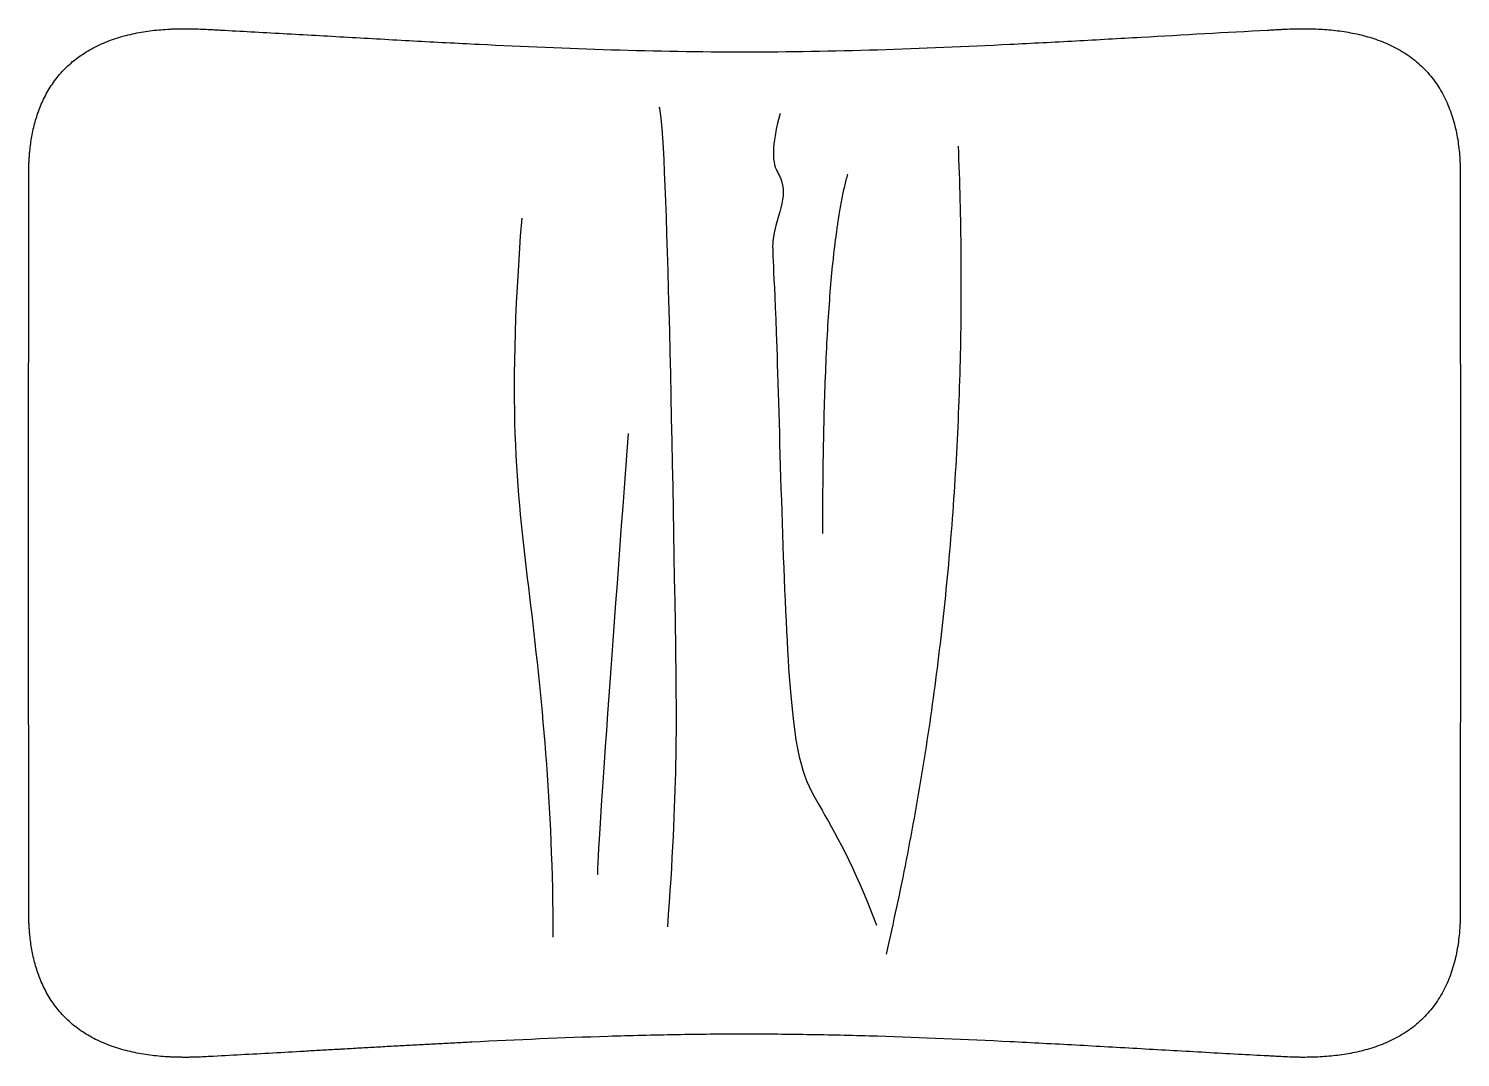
# Model space of a CAD drawing. Header units: millimetres. Extents: x 9689 to 29928, y 170 to 2690.
# Drawn here: x 18093 to 18908, y 725 to 1310 of the extents above; entities that cross this region are included whole.
import ezdxf

# ---------------------------------------------------------------- set-up
doc = ezdxf.new("R2010")
doc.units = ezdxf.units.MM
doc.layers.add('Make2D$Visibile$Curve', color=7, linetype='Continuous', true_color=0x000000)

msp = doc.modelspace()

# ---------------------------------------------------------------- linework, layer by layer
at = {"color": 0}
msp.add_open_spline([(18457.05245, 798.82215), (18462.726, 875.77905), (18460.79346, 1032.84857), (18455.96201, 1264.13045), (18452.09689, 1265.09637)], degree=3, knots=[0, 0, 0, 0, 1, 4, 4, 4, 4], dxfattribs=at)
msp.add_open_spline([(18520.96203, 1261.48003), (18513.93915, 1235.08156), (18522.63567, 1226.57539), (18523.60199, 1211.32295), (18514.90542, 1189.91085), (18518.77054, 1169.47091), (18524.56826, 901.20898), (18540.02881, 873.19751), (18563.21966, 833.59505), (18575.78141, 799.78807)], degree=3, dxfattribs=at)
for points, degree in [([(18581.48664, 783.33639), (18632.48075, 1003.41692), (18622.5008, 1243.02202)], 2), ([(18545.30437, 1022.54592), (18545.30437, 1176.27863), (18559.52571, 1227.04959)], 2), ([(18391.85299, 793.04803), (18391.85299, 868.42312), (18378.5464, 994.54926), (18365.2398, 1089.87658), (18374.11086, 1202.00911)], 3), ([(18434.58111, 1079.40938), (18426.45466, 973.80582), (18415.28074, 818.09444), (18417.31238, 829.26406)], 3)]:
    msp.add_open_spline(points, degree=degree)
at = {"layer": 'Make2D$Visibile$Curve', "color": 0, "lineweight": -3}
for points, knots in [([(18500.72675, 737.77298), (18487.76174, 737.77298), (18474.79676, 737.65155), (18461.83788, 737.4289), (18448.87899, 737.20626), (18435.9262, 736.88241), (18422.98475, 736.47734), (18397.10183, 735.66719), (18371.26426, 734.53213), (18345.50885, 733.23631), (18342.28943, 733.07433), (18339.07129, 732.90984), (18335.85436, 732.74318), (18332.63743, 732.57651), (18329.42172, 732.40767), (18326.20748, 732.23697), (18322.99324, 732.06627), (18319.78048, 731.89372), (18316.56959, 731.71963), (18313.3587, 731.54555), (18310.14968, 731.36994), (18306.9419, 731.19313), (18303.73411, 731.01632), (18300.52756, 730.83831), (18297.32228, 730.65943), (18294.117, 730.48056), (18290.913, 730.3008), (18287.71149, 730.12048), (18286.11073, 730.03032), (18284.5106, 729.94002), (18282.91117, 729.84962), (18281.31174, 729.75922), (18279.71301, 729.66871), (18278.11514, 729.57814), (18276.51727, 729.48758), (18274.92025, 729.39695), (18273.3241, 729.30629), (18272.52603, 729.26096), (18271.72817, 729.21563), (18270.93072, 729.1703), (18270.13327, 729.12497), (18269.33623, 729.07964), (18268.53907, 729.0343), (18265.51342, 728.86224), (18262.48602, 728.69011), (18259.45785, 728.5182), (18256.42968, 728.34628), (18253.40075, 728.17457), (18250.37288, 728.00334), (18244.31714, 727.66089), (18238.26567, 727.32037), (18232.23229, 726.984), (18226.19891, 726.64762), (18220.18361, 726.31539), (18214.20041, 725.98953), (18208.21721, 725.66366), (18202.2661, 725.34415), (18196.36137, 725.03321), (18195.08904, 724.96621), (18193.81887, 724.89961), (18192.30012, 724.82974), (18190.78136, 724.75987), (18189.01401, 724.68673), (18187.32, 724.64161), (18186.473, 724.61905), (18185.64433, 724.6035), (18184.81852, 724.59373), (18184.40562, 724.58885), (18183.99343, 724.58542), (18183.58014, 724.58329), (18183.37349, 724.58223), (18183.16656, 724.5815), (18182.95887, 724.58105), (18182.75119, 724.5806), (18182.54275, 724.58043), (18182.33415, 724.58061), (18181.91696, 724.58098), (18181.49915, 724.58272), (18181.08165, 724.58595), (18180.66415, 724.58918), (18180.24695, 724.5939), (18179.82985, 724.60013), (18178.99565, 724.61258), (18178.16184, 724.63105), (18177.32833, 724.65578), (18176.49482, 724.6805), (18175.66162, 724.71148), (18174.82814, 724.74892), (18173.99466, 724.78636), (18173.16091, 724.83025), (18172.32737, 724.88088), (18168.99323, 725.08339), (18165.66263, 725.39363), (18162.3479, 725.83124), (18159.03318, 726.26886), (18155.73433, 726.83386), (18152.47312, 727.54735), (18149.21191, 728.26084), (18145.98835, 729.12282), (18142.83401, 730.15305), (18139.67967, 731.18328), (18136.59456, 732.38176), (18133.61971, 733.75934), (18132.13228, 734.44814), (18130.67242, 735.18171), (18129.24589, 735.9596), (18127.81936, 736.73748), (18126.42616, 737.55969), (18125.07147, 738.42511), (18123.71679, 739.29053), (18122.40061, 740.19917), (18121.12769, 741.14839), (18119.85476, 742.09762), (18118.62508, 743.08743), (18117.44216, 744.11427), (18116.25924, 745.14112), (18115.1231, 746.20499), (18114.0358, 747.30169), (18112.9485, 748.39839), (18111.91006, 749.52791), (18110.92167, 750.68554), (18108.94489, 753.00079), (18107.16834, 755.42845), (18105.58434, 757.93214), (18104.00035, 760.43584), (18102.6089, 763.01557), (18101.39033, 765.642), (18100.17176, 768.26843), (18099.12606, 770.94157), (18098.23007, 773.64094), (18097.33408, 776.3403), (18096.5878, 779.0659), (18095.96938, 781.80376), (18095.66017, 783.17269), (18095.38293, 784.54468), (18095.13527, 785.91899), (18094.8876, 787.2933), (18094.66952, 788.66991), (18094.47861, 790.0469), (18094.2877, 791.42389), (18094.12396, 792.80125), (18093.98546, 794.17949), (18093.91621, 794.86861), (18093.85327, 795.55794), (18093.79641, 796.2479), (18093.76798, 796.59287), (18093.74107, 796.938), (18093.71566, 797.28343), (18093.69024, 797.62886), (18093.66632, 797.97459), (18093.64383, 798.31984), (18093.63259, 798.49246), (18093.6217, 798.66497), (18093.61115, 798.83682), (18093.6006, 799.00867), (18093.59038, 799.17988), (18093.5805, 799.35085), (18093.56075, 799.6928), (18093.54239, 800.03385), (18093.52547, 800.37554), (18093.50854, 800.71723), (18093.49305, 801.05957), (18093.47904, 801.40428), (18093.46503, 801.74899), (18093.4525, 802.09606), (18093.4415, 802.44716), (18093.39751, 803.85158), (18093.378, 805.32049), (18093.36892, 806.5743), (18093.35984, 807.82812), (18093.3612, 808.86684), (18093.36222, 809.91242), (18093.36405, 811.79673), (18093.36479, 813.70328), (18093.36482, 815.62376), (18093.36485, 817.54424), (18093.36418, 819.47864), (18093.36321, 821.41877), (18093.36272, 822.38884), (18093.36216, 823.36034), (18093.36157, 824.33225), (18093.36098, 825.30416), (18093.36037, 826.27649), (18093.35978, 827.24819), (18093.35918, 828.21989), (18093.35862, 829.19097), (18093.35812, 830.16048), (18093.35787, 830.64524), (18093.35764, 831.1296), (18093.35744, 831.61332), (18093.35724, 832.09703), (18093.35706, 832.58011), (18093.3569, 833.06293), (18093.35672, 833.61274), (18093.35655, 834.16223), (18093.35637, 834.71192), (18093.35618, 835.26161), (18093.35599, 835.81151), (18093.35579, 836.36147), (18093.35539, 837.46141), (18093.35497, 838.56164), (18093.35453, 839.66213), (18093.35409, 840.76262), (18093.35363, 841.86337), (18093.35316, 842.96426), (18093.35268, 844.06515), (18093.35219, 845.16617), (18093.3517, 846.26726), (18093.3507, 848.46943), (18093.34967, 850.67184), (18093.34866, 852.87343), (18093.34765, 855.07502), (18093.34666, 857.27579), (18093.3457, 859.47566), (18093.34473, 861.67554), (18093.34379, 863.87452), (18093.34284, 866.07325), (18093.34189, 868.27198), (18093.34094, 870.47047), (18093.33999, 872.66847), (18093.33904, 874.86647), (18093.3381, 877.06398), (18093.33718, 879.26092), (18093.33625, 881.45786), (18093.33534, 883.65422), (18093.33444, 885.85014), (18093.33085, 894.63384), (18093.32748, 903.41052), (18093.32446, 912.18028), (18093.32143, 920.95003), (18093.31875, 929.71286), (18093.31641, 938.47082), (18093.31525, 942.8498), (18093.31417, 947.22757), (18093.31318, 951.60399), (18093.3122, 955.98041), (18093.3113, 960.35549), (18093.3105, 964.72995), (18093.30889, 973.47887), (18093.30767, 982.22531), (18093.30684, 990.96939), (18093.30601, 999.71347), (18093.30558, 1008.4552), (18093.30558, 1017.19711), (18093.30558, 1025.93902), (18093.30601, 1034.68111), (18093.30684, 1043.42495), (18093.30767, 1052.16879), (18093.30889, 1060.91438), (18093.3105, 1069.66371), (18093.3121, 1078.41304), (18093.31408, 1087.16611), (18093.31641, 1095.92396), (18093.31758, 1100.30288), (18093.31884, 1104.683), (18093.32018, 1109.06454), (18093.32152, 1113.44608), (18093.32294, 1117.82904), (18093.32446, 1122.21385), (18093.32597, 1126.59866), (18093.32757, 1130.98531), (18093.32924, 1135.37368), (18093.33091, 1139.76204), (18093.33264, 1144.15212), (18093.33444, 1148.54415), (18093.33624, 1152.93618), (18093.3381, 1157.33016), (18093.33999, 1161.72619), (18093.34094, 1163.92421), (18093.34189, 1166.12274), (18093.34284, 1168.32138), (18093.34379, 1170.52003), (18093.34473, 1172.71878), (18093.3457, 1174.91846), (18093.34666, 1177.11815), (18093.34765, 1179.31876), (18093.34866, 1181.52035), (18093.34967, 1183.72193), (18093.3507, 1185.92448), (18093.3517, 1188.1268), (18093.35219, 1189.22795), (18093.35268, 1190.32905), (18093.35316, 1191.43001), (18093.35363, 1192.53098), (18093.35409, 1193.6318), (18093.35453, 1194.73235), (18093.35497, 1195.8329), (18093.35539, 1196.93317), (18093.35579, 1198.03312), (18093.35599, 1198.58309), (18093.35618, 1199.13299), (18093.35637, 1199.68268), (18093.35655, 1200.23236), (18093.35672, 1200.78184), (18093.3569, 1201.33163), (18093.35706, 1201.81444), (18093.35724, 1202.29749), (18093.35744, 1202.78119), (18093.35764, 1203.26489), (18093.35787, 1203.74923), (18093.35812, 1204.23396), (18093.35862, 1205.20343), (18093.35918, 1206.17446), (18093.35978, 1207.14611), (18093.36037, 1208.11776), (18093.36098, 1209.09003), (18093.36157, 1210.06189), (18093.36216, 1211.03375), (18093.36272, 1212.0052), (18093.36321, 1212.97522), (18093.36418, 1214.91526), (18093.36485, 1216.84959), (18093.36482, 1218.77003), (18093.36479, 1220.69047), (18093.36405, 1222.59702), (18093.36222, 1224.48139), (18093.3612, 1225.527), (18093.35984, 1226.56577), (18093.36892, 1227.81965), (18093.378, 1229.07353), (18093.39751, 1230.54251), (18093.44151, 1231.94696), (18093.45251, 1232.29808), (18093.46503, 1232.64516), (18093.47905, 1232.98987), (18093.49306, 1233.33457), (18093.50855, 1233.67691), (18093.52548, 1234.0186), (18093.5424, 1234.36028), (18093.56076, 1234.70131), (18093.58051, 1235.04324), (18093.59038, 1235.21421), (18093.6006, 1235.3854), (18093.61116, 1235.55724), (18093.62171, 1235.72908), (18093.63259, 1235.90157), (18093.64384, 1236.07417), (18093.66632, 1236.41939), (18093.69024, 1236.7651), (18093.71565, 1237.11052), (18093.74107, 1237.45594), (18093.76798, 1237.80107), (18093.79641, 1238.14605), (18093.85327, 1238.83602), (18093.91622, 1239.52541), (18093.98547, 1240.21457), (18094.12398, 1241.59289), (18094.28772, 1242.97028), (18094.47863, 1244.34725), (18094.66955, 1245.72422), (18094.88762, 1247.10077), (18095.13528, 1248.47503), (18095.38294, 1249.8493), (18095.66017, 1251.22128), (18095.96938, 1252.59021), (18096.58779, 1255.32807), (18097.33409, 1258.05372), (18098.23009, 1260.75309), (18099.12608, 1263.45247), (18100.17177, 1266.12556), (18101.39034, 1268.752), (18102.60892, 1271.37843), (18104.00039, 1273.95821), (18105.58439, 1276.46191), (18107.1684, 1278.9656), (18108.94495, 1281.39322), (18110.92163, 1283.70838), (18111.90997, 1284.86596), (18112.94835, 1285.99542), (18114.03569, 1287.09217), (18115.12304, 1288.18891), (18116.25935, 1289.25294), (18117.4423, 1290.27981), (18118.62525, 1291.30668), (18119.85483, 1292.2964), (18121.12775, 1293.24561), (18122.40067, 1294.19482), (18123.71693, 1295.10352), (18125.07166, 1295.96896), (18126.42638, 1296.83441), (18127.81957, 1297.65659), (18129.24606, 1298.43445), (18130.67255, 1299.21231), (18132.13234, 1299.94585), (18133.61973, 1300.63462), (18136.59452, 1302.01218), (18139.67974, 1303.2107), (18142.83416, 1304.24095), (18145.98858, 1305.2712), (18149.2122, 1306.13318), (18152.47337, 1306.84665), (18155.73453, 1307.56013), (18159.03323, 1308.12511), (18162.34799, 1308.56272), (18165.66274, 1309.00033), (18168.99356, 1309.31058), (18172.32752, 1309.51309), (18173.16101, 1309.56371), (18173.99469, 1309.60761), (18174.82819, 1309.64504), (18175.66169, 1309.68247), (18176.495, 1309.71345), (18177.32853, 1309.73817), (18178.16205, 1309.7629), (18178.99579, 1309.78138), (18179.82994, 1309.79383), (18180.66409, 1309.80629), (18181.49866, 1309.81272), (18182.33345, 1309.81339), (18182.4378, 1309.81347), (18182.54215, 1309.81347), (18182.64628, 1309.81339), (18182.75041, 1309.81332), (18182.85431, 1309.81318), (18182.9581, 1309.81296), (18183.16569, 1309.81252), (18183.37286, 1309.81177), (18183.57976, 1309.81069), (18183.99356, 1309.80853), (18184.4063, 1309.80506), (18184.81964, 1309.80016), (18185.64633, 1309.79034), (18186.47545, 1309.77476), (18187.32016, 1309.75234), (18189.00958, 1309.70749), (18190.76135, 1309.63529), (18192.30012, 1309.56421)], [312.72309677, 312.72309677, 312.72309677, 312.72309677, 351.623202688, 351.623202688, 351.623202688, 390.540236944, 390.540236944, 390.540236944, 468.511984772, 468.511984772, 468.511984772, 478.274219416, 478.274219416, 478.274219416, 488.041911287, 488.041911287, 488.041911287, 497.814410011, 497.814410011, 497.814410011, 507.591215981, 507.591215981, 507.591215981, 517.375283316, 517.375283316, 517.375283316, 527.166605516, 527.166605516, 527.166605516, 532.063396343, 532.063396343, 532.063396343, 536.960140016, 536.960140016, 536.960140016, 541.856222084, 541.856222084, 541.856222084, 544.303772054, 544.303772054, 544.303772054, 546.750685341, 546.750685341, 546.750685341, 556.052665539, 556.052665539, 556.052665539, 565.376248473, 565.376248473, 565.376248473, 584.049293524, 584.049293524, 584.049293524, 602.689495139, 602.689495139, 602.689495139, 621.215853527, 621.215853527, 621.215853527, 625.445280399, 625.445280399, 625.445280399, 630.6298783, 630.6298783, 630.6298783, 633.23119406, 633.23119406, 633.23119406, 634.518348789, 634.518348789, 634.518348789, 635.163956801, 635.163956801, 635.163956801, 635.813099776, 635.813099776, 635.813099776, 637.11437196, 637.11437196, 637.11437196, 638.414678674, 638.414678674, 638.414678674, 641.012685481, 641.012685481, 641.012685481, 643.609096914, 643.609096914, 643.609096914, 646.206478125, 646.206478125, 646.206478125, 656.591098674, 656.591098674, 656.591098674, 666.942255203, 666.942255203, 666.942255203, 677.213851361, 677.213851361, 677.213851361, 687.342583526, 687.342583526, 687.342583526, 692.327710017, 692.327710017, 692.327710017, 697.248581079, 697.248581079, 697.248581079, 702.097968195, 702.097968195, 702.097968195, 706.870436826, 706.870436826, 706.870436826, 711.564143128, 711.564143128, 711.564143128, 716.180760704, 716.180760704, 716.180760704, 725.207389314, 725.207389314, 725.207389314, 733.997939094, 733.997939094, 733.997939094, 742.616527755, 742.616527755, 742.616527755, 751.120227105, 751.120227105, 751.120227105, 755.341819619, 755.341819619, 755.341819619, 759.550599008, 759.550599008, 759.550599008, 763.747933572, 763.747933572, 763.747933572, 765.844982984, 765.844982984, 765.844982984, 766.894297539, 766.894297539, 766.894297539, 767.944255009, 767.944255009, 767.944255009, 768.467932602, 768.467932602, 768.467932602, 768.988597073, 768.988597073, 768.988597073, 770.026455936, 770.026455936, 770.026455936, 771.06842689, 771.06842689, 771.06842689, 772.124828245, 772.124828245, 772.124828245, 776.307511422, 776.307511422, 776.307511422, 779.691791447, 779.691791447, 779.691791447, 785.478574767, 785.478574767, 785.478574767, 791.34458878, 791.34458878, 791.34458878, 794.291831774, 794.291831774, 794.291831774, 797.240338178, 797.240338178, 797.240338178, 800.183969944, 800.183969944, 800.183969944, 801.65200549, 801.65200549, 801.65200549, 803.116501396, 803.116501396, 803.116501396, 804.782073463, 804.782073463, 804.782073463, 806.447857941, 806.447857941, 806.447857941, 809.77995245, 809.77995245, 809.77995245, 813.112185097, 813.112185097, 813.112185097, 816.443976491, 816.443976491, 816.443976491, 823.103970398, 823.103970398, 823.103970398, 829.7552367, 829.7552367, 829.7552367, 836.397359416, 836.397359416, 836.397359416, 843.032930544, 843.032930544, 843.032930544, 849.661819935, 849.661819935, 849.661819935, 856.28381963, 856.28381963, 856.28381963, 882.713641744, 882.713641744, 882.713641744, 909.062940997, 909.062940997, 909.062940997, 922.213755138, 922.213755138, 922.213755138, 935.35145049, 935.35145049, 935.35145049, 961.601903131, 961.601903131, 961.601903131, 987.831503791, 987.831503791, 987.831503791, 1014.061231938, 1014.061231938, 1014.061231938, 1040.311003631, 1040.311003631, 1040.311003631, 1066.600937182, 1066.600937182, 1066.600937182, 1079.766402707, 1079.766402707, 1079.766402707, 1092.949260939, 1092.949260939, 1092.949260939, 1106.152828876, 1106.152828876, 1106.152828876, 1119.378896247, 1119.378896247, 1119.378896247, 1132.630207035, 1132.630207035, 1132.630207035, 1139.265750216, 1139.265750216, 1139.265750216, 1145.907361327, 1145.907361327, 1145.907361327, 1152.558272723, 1152.558272723, 1152.558272723, 1159.218549119, 1159.218549119, 1159.218549119, 1162.550563941, 1162.550563941, 1162.550563941, 1165.882999098, 1165.882999098, 1165.882999098, 1169.215211516, 1169.215211516, 1169.215211516, 1170.881004003, 1170.881004003, 1170.881004003, 1172.546540238, 1172.546540238, 1172.546540238, 1174.010978076, 1174.010978076, 1174.010978076, 1175.478947748, 1175.478947748, 1175.478947748, 1178.422432309, 1178.422432309, 1178.422432309, 1181.370783536, 1181.370783536, 1181.370783536, 1184.317879352, 1184.317879352, 1184.317879352, 1190.183686583, 1190.183686583, 1190.183686583, 1195.970486267, 1195.970486267, 1195.970486267, 1199.354912594, 1199.354912594, 1199.354912594, 1203.537774294, 1203.537774294, 1203.537774294, 1204.594190468, 1204.594190468, 1204.594190468, 1205.636151774, 1205.636151774, 1205.636151774, 1206.673970019, 1206.673970019, 1206.673970019, 1207.194600077, 1207.194600077, 1207.194600077, 1207.718231704, 1207.718231704, 1207.718231704, 1208.768127485, 1208.768127485, 1208.768127485, 1209.817438136, 1209.817438136, 1209.817438136, 1211.914600418, 1211.914600418, 1211.914600418, 1216.112022382, 1216.112022382, 1216.112022382, 1220.320675731, 1220.320675731, 1220.320675731, 1224.542207988, 1224.542207988, 1224.542207988, 1233.045977332, 1233.045977332, 1233.045977332, 1241.664534315, 1241.664534315, 1241.664534315, 1250.455144864, 1250.455144864, 1250.455144864, 1259.481616019, 1259.481616019, 1259.481616019, 1264.098143241, 1264.098143241, 1264.098143241, 1268.792183208, 1268.792183208, 1268.792183208, 1273.564545166, 1273.564545166, 1273.564545166, 1278.41407028, 1278.41407028, 1278.41407028, 1283.334924933, 1283.334924933, 1283.334924933, 1288.319878854, 1288.319878854, 1288.319878854, 1298.44874826, 1298.44874826, 1298.44874826, 1308.720429698, 1308.720429698, 1308.720429698, 1319.071415329, 1319.071415329, 1319.071415329, 1329.456103395, 1329.456103395, 1329.456103395, 1332.053386874, 1332.053386874, 1332.053386874, 1334.649951499, 1334.649951499, 1334.649951499, 1337.247841837, 1337.247841837, 1337.247841837, 1339.84861481, 1339.84861481, 1339.84861481, 1340.173664809, 1340.173664809, 1340.173664809, 1340.497686107, 1340.497686107, 1340.497686107, 1341.143705465, 1341.143705465, 1341.143705465, 1342.432416047, 1342.432416047, 1342.432416047, 1345.03273152, 1345.03273152, 1345.03273152, 1350.217166695, 1350.217166695, 1350.217166695, 1350.217166695]), ([(18192.30012, 1309.56429), (18193.72255, 1309.49858), (18195.14131, 1309.42474), (18196.5751, 1309.34861), (18197.40329, 1309.30464), (18198.18096, 1309.26345), (18199.03668, 1309.21799), (18199.8924, 1309.17252), (18200.82616, 1309.12278), (18201.50627, 1309.08652), (18202.18638, 1309.05026), (18202.61284, 1309.02749), (18203.04281, 1309.00451), (18208.34459, 1308.72111), (18214.1795, 1308.40557), (18219.79466, 1308.09807), (18225.86521, 1307.76563), (18232.00436, 1307.42538), (18238.13094, 1307.08128), (18244.25751, 1306.73718), (18250.4055, 1306.38881), (18256.56044, 1306.03947), (18262.71537, 1305.69012), (18268.88502, 1305.33911), (18275.0639, 1304.98875), (18287.42166, 1304.28804), (18299.82368, 1303.58841), (18312.26295, 1302.90872), (18324.70221, 1302.22903), (18337.17938, 1301.56936), (18349.68521, 1300.94899), (18374.69687, 1299.70826), (18399.83162, 1298.62521), (18425.02798, 1297.85339), (18450.22433, 1297.08157), (18475.48452, 1296.6207), (18500.74695, 1296.62095)], [1037.525545703, 1037.525545703, 1037.525545703, 1037.525545703, 1041.97676828, 1041.97676828, 1041.97676828, 1044.53843873, 1044.53843873, 1044.53843873, 1047.106625905, 1047.106625905, 1047.106625905, 1048.703730179, 1048.703730179, 1048.703730179, 1066.072403785, 1066.072403785, 1066.072403785, 1085.001068314, 1085.001068314, 1085.001068314, 1103.945651581, 1103.945651581, 1103.945651581, 1122.892431649, 1122.892431649, 1122.892431649, 1160.786149921, 1160.786149921, 1160.786149921, 1198.680911188, 1198.680911188, 1198.680911188, 1274.480882066, 1274.480882066, 1274.480882066, 1350.281469449, 1350.281469449, 1350.281469449, 1350.281469449]), ([(18500.74695, 1296.62095), (18526.00938, 1296.62121), (18551.26777, 1297.08245), (18576.46559, 1297.85457), (18601.66342, 1298.62669), (18626.79407, 1299.71006), (18651.80814, 1300.95096), (18664.31517, 1301.57141), (18676.79136, 1302.23112), (18689.22812, 1302.91076), (18701.66487, 1303.59039), (18714.08314, 1304.29066), (18726.4154, 1304.9902), (18750.61766, 1306.36307), (18774.94556, 1307.7591), (18798.40249, 1309.00203), (18798.8505, 1309.02577), (18799.2982, 1309.04945), (18799.98573, 1309.08572), (18800.67325, 1309.122), (18801.60059, 1309.17086), (18802.45382, 1309.21566), (18803.30705, 1309.26046), (18804.08617, 1309.30119), (18804.91568, 1309.34446), (18805.7452, 1309.38772), (18806.56279, 1309.43022), (18807.38447, 1309.47278), (18807.79532, 1309.49406), (18808.20654, 1309.51524), (18808.61664, 1309.53652), (18809.02674, 1309.55779), (18809.43761, 1309.57869), (18809.84827, 1309.59778), (18813.1336, 1309.75046), (18816.42392, 1309.82657), (18819.71778, 1309.81228), (18823.01165, 1309.79798), (18826.30827, 1309.69372), (18829.60198, 1309.48353), (18832.89569, 1309.27334), (18836.18762, 1308.95662), (18839.46776, 1308.51442), (18842.7479, 1308.07222), (18846.01687, 1307.50365), (18849.26033, 1306.78507), (18852.5038, 1306.06648), (18855.72159, 1305.19795), (18858.89143, 1304.15186), (18862.06127, 1303.10577), (18865.18308, 1301.88156), (18868.22208, 1300.45381), (18871.26109, 1299.02606), (18874.21713, 1297.39384), (18877.04402, 1295.54113), (18878.45747, 1294.61477), (18879.83871, 1293.63348), (18881.18086, 1292.59754), (18882.52301, 1291.56159), (18883.8261, 1290.4711), (18885.08461, 1289.32711), (18886.34312, 1288.18312), (18887.55641, 1286.98631), (18888.7194, 1285.73979), (18889.8824, 1284.49327), (18890.99513, 1283.19676), (18892.05335, 1281.85614), (18893.11157, 1280.51552), (18894.1156, 1279.12966), (18895.06288, 1277.70592), (18896.01015, 1276.28219), (18896.90069, 1274.8195), (18897.73417, 1273.32531), (18899.40112, 1270.33692), (18900.83766, 1267.2207), (18902.05705, 1264.02763), (18903.27643, 1260.83457), (18904.28009, 1257.56317), (18905.0931, 1254.25329), (18905.9061, 1250.94341), (18906.5297, 1247.59292), (18906.99221, 1244.2288), (18907.45473, 1240.86467), (18907.75658, 1237.4851), (18907.92401, 1234.10688), (18907.96587, 1233.26233), (18907.99897, 1232.41768), (18908.02475, 1231.57331), (18908.05052, 1230.72893), (18908.06692, 1229.8844), (18908.07609, 1229.04002), (18908.08526, 1228.19564), (18908.08821, 1227.35539), (18908.08887, 1226.50579), (18908.0892, 1226.08098), (18908.08906, 1225.68195), (18908.08897, 1225.24347), (18908.08888, 1224.805), (18908.08883, 1224.32709), (18908.0888, 1223.97763), (18908.08877, 1223.62817), (18908.08876, 1223.40716), (18908.08876, 1223.18518), (18908.08866, 1219.32859), (18908.09032, 1215.17952), (18908.09239, 1211.15396), (18908.09458, 1206.8967), (18908.09673, 1202.60637), (18908.09839, 1198.32487), (18908.10171, 1189.76188), (18908.10597, 1181.17911), (18908.10969, 1172.58962), (18908.1134, 1164.00014), (18908.11716, 1155.3963), (18908.12065, 1146.78669), (18908.12413, 1138.17709), (18908.12741, 1129.55832), (18908.13035, 1120.93316), (18908.1333, 1112.30799), (18908.13592, 1103.67604), (18908.13819, 1095.04059), (18908.14047, 1086.40514), (18908.14241, 1077.76324), (18908.14398, 1069.12004), (18908.14711, 1051.83365), (18908.14879, 1034.53381), (18908.1488, 1017.23506), (18908.1488, 999.93631), (18908.14712, 982.63563), (18908.14399, 965.34972), (18908.14242, 956.70676), (18908.14049, 948.06418), (18908.13821, 939.4286), (18908.13594, 930.79302), (18908.13332, 922.16156), (18908.13038, 913.53604), (18908.12744, 904.91053), (18908.12416, 896.29291), (18908.12068, 887.68249), (18908.11721, 879.07207), (18908.1134, 870.46972), (18908.10975, 861.87939), (18908.1061, 853.28906), (18908.1016, 844.70834), (18908.09849, 836.14257), (18908.09771, 834.00113), (18908.09724, 831.86035), (18908.09605, 829.72162), (18908.09486, 827.58289), (18908.09345, 825.43758), (18908.09219, 823.31161), (18908.08982, 819.29121), (18908.08832, 815.13955), (18908.09096, 811.28401), (18908.09111, 811.06195), (18908.09128, 810.84087), (18908.09163, 810.49119), (18908.09199, 810.14151), (18908.09253, 809.66323), (18908.09277, 809.22446), (18908.09301, 808.78568), (18908.09295, 808.38641), (18908.09197, 807.96122), (18908.09001, 807.11084), (18908.08463, 806.27045), (18908.07443, 805.4252), (18908.06423, 804.57995), (18908.04913, 803.73544), (18908.02596, 802.89064), (18908.00278, 802.04584), (18907.97001, 801.20062), (18907.92791, 800.35535), (18907.88581, 799.51009), (18907.83515, 798.66498), (18907.77692, 797.81988), (18907.7187, 796.97478), (18907.6513, 796.13019), (18907.57469, 795.28576), (18907.42146, 793.5969), (18907.23101, 791.90989), (18907.00058, 790.22653), (18906.53971, 786.8598), (18905.91795, 783.50775), (18905.10638, 780.19475), (18904.29482, 776.88176), (18903.29277, 773.60886), (18902.07466, 770.41243), (18900.85655, 767.216), (18899.42097, 764.09762), (18897.75503, 761.10603), (18896.92207, 759.61023), (18896.03198, 758.14647), (18895.08468, 756.7209), (18894.13739, 755.29533), (18893.1341, 753.90908), (18892.07588, 752.56643), (18891.01765, 751.22379), (18889.90524, 749.92637), (18888.7419, 748.67821), (18887.57857, 747.43006), (18886.36543, 746.23228), (18885.10661, 745.08685), (18883.84778, 743.94143), (18882.54405, 742.84947), (18881.20137, 741.81224), (18879.85868, 740.77501), (18878.4775, 739.79303), (18877.06318, 738.86544), (18874.23455, 737.01027), (18871.27775, 735.37642), (18868.23699, 733.94709), (18865.19623, 732.51777), (18862.07238, 731.29252), (18858.90073, 730.24521), (18855.72907, 729.1979), (18852.50922, 728.32874), (18849.26351, 727.60955), (18846.0178, 726.89037), (18842.74691, 726.32167), (18839.46467, 725.87907), (18836.18242, 725.43647), (18832.88886, 725.12004), (18829.59283, 724.90993), (18826.2968, 724.69983), (18822.99814, 724.59502), (18819.70249, 724.58207), (18818.87857, 724.57883), (18818.05438, 724.58077), (18817.23083, 724.58772), (18816.40728, 724.59467), (18815.58412, 724.60729), (18814.7609, 724.62613), (18813.11446, 724.66383), (18811.47133, 724.72682), (18809.826, 724.79937), (18809.60195, 724.80925), (18809.37807, 724.81934), (18809.15428, 724.82964)], [0, 0, 0, 0, 75.800359318, 75.800359318, 75.800359318, 151.600392551, 151.600392551, 151.600392551, 189.493020073, 189.493020073, 189.493020073, 227.374764272, 227.374764272, 227.374764272, 301.542877497, 301.542877497, 301.542877497, 303.188496383, 303.188496383, 303.188496383, 305.754990219, 305.754990219, 305.754990219, 308.316733454, 308.316733454, 308.316733454, 310.887418792, 310.887418792, 310.887418792, 312.171101568, 312.171101568, 312.171101568, 313.454379728, 313.454379728, 313.454379728, 323.72100492, 323.72100492, 323.72100492, 333.988272091, 333.988272091, 333.988272091, 344.256292613, 344.256292613, 344.256292613, 354.524947128, 354.524947128, 354.524947128, 364.794702014, 364.794702014, 364.794702014, 375.067055947, 375.067055947, 375.067055947, 385.341628959, 385.341628959, 385.341628959, 390.476175596, 390.476175596, 390.476175596, 395.610374457, 395.610374457, 395.610374457, 400.744813247, 400.744813247, 400.744813247, 405.879317217, 405.879317217, 405.879317217, 411.013917076, 411.013917076, 411.013917076, 416.148414501, 416.148414501, 416.148414501, 426.424158158, 426.424158158, 426.424158158, 436.697294185, 436.697294185, 436.697294185, 446.96825143, 446.96825143, 446.96825143, 457.237459463, 457.237459463, 457.237459463, 459.803793862, 459.803793862, 459.803793862, 462.370915666, 462.370915666, 462.370915666, 464.940288077, 464.940288077, 464.940288077, 466.220131752, 466.220131752, 466.220131752, 467.503301082, 467.503301082, 467.503301082, 468.306483049, 468.306483049, 468.306483049, 480.487724112, 480.487724112, 480.487724112, 493.453314176, 493.453314176, 493.453314176, 519.401355058, 519.401355058, 519.401355058, 545.350791106, 545.350791106, 545.350791106, 571.299516841, 571.299516841, 571.299516841, 597.24852515, 597.24852515, 597.24852515, 623.197720242, 623.197720242, 623.197720242, 675.097410036, 675.097410036, 675.097410036, 726.997408679, 726.997408679, 726.997408679, 752.947105819, 752.947105819, 752.947105819, 778.896010454, 778.896010454, 778.896010454, 804.84462322, 804.84462322, 804.84462322, 830.794054486, 830.794054486, 830.794054486, 856.743451144, 856.743451144, 856.743451144, 863.229814515, 863.229814515, 863.229814515, 869.710776549, 869.710776549, 869.710776549, 881.888297326, 881.888297326, 881.888297326, 882.691871767, 882.691871767, 882.691871767, 883.975996348, 883.975996348, 883.975996348, 885.256744358, 885.256744358, 885.256744358, 887.827656265, 887.827656265, 887.827656265, 890.396138983, 890.396138983, 890.396138983, 892.964277659, 892.964277659, 892.964277659, 895.53254825, 895.53254825, 895.53254825, 898.100626981, 898.100626981, 898.100626981, 903.23725206, 903.23725206, 903.23725206, 913.514708906, 913.514708906, 913.514708906, 923.79434361, 923.79434361, 923.79434361, 934.07669036, 934.07669036, 934.07669036, 939.214545839, 939.214545839, 939.214545839, 944.35211408, 944.35211408, 944.35211408, 949.490065726, 949.490065726, 949.490065726, 954.627641812, 954.627641812, 954.627641812, 959.765624866, 959.765624866, 959.765624866, 964.903088742, 964.903088742, 964.903088742, 975.184140818, 975.184140818, 975.184140818, 985.463211891, 985.463211891, 985.463211891, 995.739693631, 995.739693631, 995.739693631, 1006.014925743, 1006.014925743, 1006.014925743, 1016.289229248, 1016.289229248, 1016.289229248, 1026.56292462, 1026.56292462, 1026.56292462, 1029.131356336, 1029.131356336, 1029.131356336, 1031.699399005, 1031.699399005, 1031.699399005, 1036.836139493, 1036.836139493, 1036.836139493, 1037.536372058, 1037.536372058, 1037.536372058, 1037.536372058]), ([(18809.15428, 724.82964), (18807.73461, 724.89496), (18806.31864, 724.96825), (18804.8881, 725.0439), (18804.06007, 725.08769), (18803.28249, 725.12869), (18802.42683, 725.17401), (18801.57116, 725.21933), (18800.63742, 725.26896), (18799.95732, 725.30515), (18799.27722, 725.34133), (18798.85077, 725.36407), (18798.42082, 725.38703), (18793.11903, 725.67012), (18787.28522, 725.98648), (18781.66991, 726.2949), (18775.59924, 726.62834), (18769.46169, 726.96965), (18763.3337, 727.31321), (18757.20571, 727.65678), (18751.06092, 728.00405), (18744.90509, 728.35311), (18738.74927, 728.70217), (18732.58111, 729.05363), (18726.40253, 729.40433), (18714.04536, 730.10573), (18701.64255, 730.80456), (18689.2041, 731.48443), (18676.76564, 732.16429), (18664.28911, 732.82384), (18651.78369, 733.4442), (18626.77285, 734.68491), (18601.63888, 735.76812), (18576.44331, 736.5401), (18563.84551, 736.92608), (18551.23133, 737.23428), (18538.60919, 737.446), (18525.98709, 737.65773), (18513.35703, 737.77298), (18500.72675, 737.77298)], [1037.536372058, 1037.536372058, 1037.536372058, 1037.536372058, 1041.978479234, 1041.978479234, 1041.978479234, 1044.539819444, 1044.539819444, 1044.539819444, 1047.107935449, 1047.107935449, 1047.107935449, 1048.705014793, 1048.705014793, 1048.705014793, 1066.072800698, 1066.072800698, 1066.072800698, 1085.001253495, 1085.001253495, 1085.001253495, 1103.945324433, 1103.945324433, 1103.945324433, 1122.891115244, 1122.891115244, 1122.891115244, 1160.784241161, 1160.784241161, 1160.784241161, 1198.677173667, 1198.677173667, 1198.677173667, 1274.474852129, 1274.474852129, 1274.474852129, 1312.368051368, 1312.368051368, 1312.368051368, 1350.260887208, 1350.260887208, 1350.260887208, 1350.260887208])]:
    msp.add_open_spline(points, degree=3, knots=knots, dxfattribs=at)

doc.saveas('drawing.dxf')
